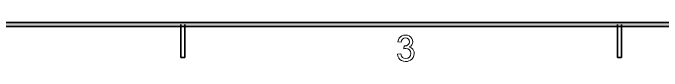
# Model space of a CAD drawing. Extents: x 23 to 417, y 3 to 294.
# Drawn here: x 100.5 to 174.9, y 5.8 to 10.2 of the extents above; entities that cross this region are included whole.
import ezdxf

# ---------------------------------------------------------------- set-up
doc = ezdxf.new("R2010")
doc.units = 0

msp = doc.modelspace()

# ---------------------------------------------------------------- linework, layer by layer
at = {"color": 7, "lineweight": 35}
for p, q in [((410.237, 9.762), (29.763, 9.762)), ((30.237, 10.238), (409.763, 10.238))]:
    msp.add_line(p, q, dxfattribs=at)
at = {"color": 7, "lineweight": 35, "ltscale": 0.095}
for p, q in [((119.762, 6.2), (119.762, 10)), ((120.238, 10), (120.238, 6.2)), ((169.762, 6.2), (169.762, 10)), ((170.238, 10), (170.238, 6.2))]:
    msp.add_line(p, q, dxfattribs=at)
at = {"color": 7, "lineweight": 35, "ltscale": 0.011875}
for p, q in [((120.238, 6.2), (119.762, 6.2)), ((170.238, 6.2), (169.762, 6.2))]:
    msp.add_line(p, q, dxfattribs=at)
at = {"color": 7, "lineweight": 13}
msp.add_lwpolyline([(144.574, 6.584), (144.949, 6.626), (145.029, 6.378), (145.147, 6.211), (145.308, 6.116), (145.517, 6.084), (145.762, 6.127), (145.953, 6.257), (146.075, 6.452), (146.115, 6.687), (146.075, 6.91), (145.955, 7.09), (145.773, 7.21), (145.547, 7.249), (145.434, 7.239), (145.295, 7.209), (145.335, 7.542), (145.391, 7.538), (145.595, 7.567), (145.777, 7.655), (145.906, 7.803), (145.949, 8.014), (145.917, 8.19), (145.821, 8.333), (145.676, 8.427), (145.493, 8.459), (145.31, 8.428), (145.161, 8.334), (145.052, 8.178), (144.99, 7.959), (144.615, 8.001), (144.677, 8.233), (144.775, 8.428), (144.91, 8.585), (145.075, 8.7), (145.266, 8.769), (145.481, 8.792), (145.708, 8.766), (145.915, 8.688), (146.09, 8.565), (146.219, 8.404), (146.297, 8.218), (146.324, 8.021), (146.298, 7.837), (146.22, 7.671), (146.091, 7.529), (145.913, 7.42), (146.15, 7.326), (146.334, 7.166), (146.421, 7.027), (146.473, 6.867), (146.49, 6.685), (146.459, 6.438), (146.366, 6.217), (146.211, 6.022), (146.062, 5.904), (145.894, 5.819), (145.708, 5.768), (145.504, 5.751), (145.262, 5.776), (145.048, 5.854), (144.864, 5.983), (144.719, 6.153), (144.622, 6.353)], close=True, dxfattribs=at)
at = {"color": 7, "lineweight": 5}
msp.add_solid([(29.763, 9.762), (30.237, 10.238), (410.237, 9.762), (409.763, 10.238)], dxfattribs=at)

doc.saveas('drawing.dxf')
